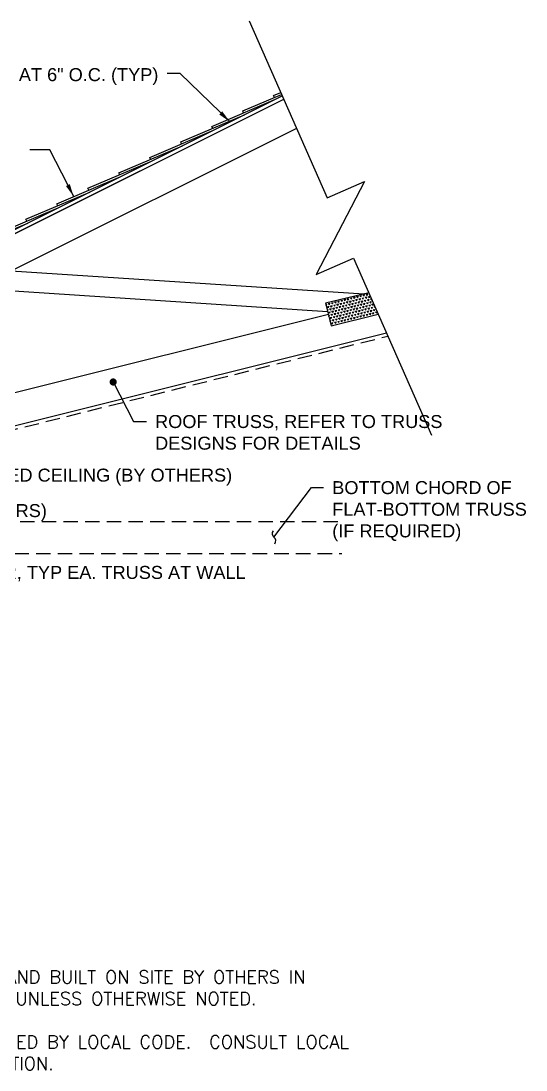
# Model space of a CAD drawing. Header units: inches. Extents: x -1316 to 22433, y -200 to 8737.
# Drawn here: x 121.8 to 209.3, y -111.7 to 70.1 of the extents above; entities that cross this region are included whole.
import ezdxf

# ---------------------------------------------------------------- set-up
doc = ezdxf.new("R2010")
doc.units = ezdxf.units.IN
doc.header["$LTSCALE"] = 10
doc.header["$MEASUREMENT"] = 0
doc.linetypes.add('HIDDEN', pattern=[0.375, 0.25, -0.125])
doc.layers.get('0').update_dxf_attribs({"linetype": 'CONTINUOUS'})
for name, color, linetype in [('A-BLUE', 5, 'CONTINUOUS'), ('S-HATCH', 5, 'CONTINUOUS'), ('S-PLATE', 190, 'CONTINUOUS'), ('S-ROOF', 2, 'CONTINUOUS'), ('S-TXT', 222, 'CONTINUOUS')]:
    doc.layers.add(name, color=color, linetype=linetype)
doc.styles.add('style1', font='arial.ttf')
doc.dimstyles.new('1-2', dxfattribs={"dimtxt": 2.25, "dimasz": 2.25, "dimexe": 0.18, "dimexo": 1.5, "dimgap": 1.5, "dimtad": 0, "dimdec": 4, "dimrnd": 0.0625, "dimzin": 0, "dimdsep": 46, "dimlunit": 4, "dimtxsty": 'style1', "dimcen": 0.09, "dimazin": 0, "dimtfac": 1, "dimtdec": 4, "dimtofl": 0, "dimtmove": 0, "dimatfit": 0, "dimfxl": 1, "dimtolj": 1, "dimtzin": 0, "dimarcsym": 0})

# ---------------------------------------------------------------- blocks, each defined once
blk = doc.blocks.new('NP SHINGLES')
for p, q in [((149.81, 75.74), (156.54, 78.6)), ((155.17, 78.43), (156.39, 78.94)), ((155.34, 78.09), (155.17, 78.43)), ((144.44, 73.06), (155.51, 77.76)), ((139.07, 70.38), (150.14, 75.07)), ((149.97, 75.41), (149.81, 75.74)), ((144.61, 72.72), (144.44, 73.06)), ((133.71, 67.69), (144.78, 72.39)), ((128.34, 65.01), (139.41, 69.7)), ((139.24, 70.04), (139.07, 70.38)), ((133.87, 67.36), (133.71, 67.69)), ((122.97, 62.33), (134.04, 67.02)), ((117.61, 59.64), (128.68, 64.34)), ((128.51, 64.67), (128.34, 65.01)), ((123.14, 61.99), (122.97, 62.33)), ((112.25, 56.96), (123.32, 61.66)), ((106.89, 54.28), (117.96, 58.98)), ((117.78, 59.31), (117.61, 59.64)), ((112.42, 56.63), (112.25, 56.96)), ((101.52, 51.6), (112.59, 56.3)), ((96.16, 48.92), (107.23, 53.62)), ((107.05, 53.95), (106.89, 54.28)), ((90.8, 46.24), (101.87, 50.93)), ((101.69, 51.27), (101.52, 51.6)), ((85.44, 43.56), (96.51, 48.25)), ((96.33, 48.58), (96.16, 48.92)), ((80.08, 40.88), (91.14, 45.57)), ((90.97, 45.9), (90.8, 46.24)), ((74.71, 38.19), (85.78, 42.89)), ((85.61, 43.22), (85.44, 43.56)), ((69.35, 35.51), (80.42, 40.21)), ((80.24, 40.54), (80.08, 40.88)), ((74.88, 37.86), (74.71, 38.19)), ((63.99, 32.83), (75.06, 37.53)), ((58.62, 30.15), (69.69, 34.85)), ((69.52, 35.18), (69.35, 35.51)), ((64.16, 32.5), (63.99, 32.83)), ((53.26, 27.47), (64.32, 32.16)), ((47.89, 24.78), (58.96, 29.48)), ((58.79, 29.81), (58.62, 30.15)), ((53.42, 27.13), (53.26, 27.47)), ((42.52, 22.1), (53.59, 26.8)), ((37.16, 19.42), (48.22, 24.11)), ((48.06, 24.45), (47.89, 24.78)), ((42.69, 21.76), (42.52, 22.1)), ((31.79, 16.73), (42.86, 21.43)), ((26.42, 14.05), (37.49, 18.75)), ((37.32, 19.08), (37.16, 19.42)), ((31.96, 16.4), (31.79, 16.73)), ((21.06, 11.37), (32.12, 16.06)), ((15.69, 8.68), (26.76, 13.38)), ((26.59, 13.71), (26.42, 14.05)), ((21.22, 11.03), (21.06, 11.37)), ((10.32, 6), (21.39, 10.7)), ((4.96, 3.32), (16.02, 8.01)), ((15.86, 8.35), (15.69, 8.68)), ((10.49, 5.66), (10.32, 6)), ((-0.41, 0.63), (10.66, 5.33)), ((5.12, 2.98), (4.96, 3.32)), ((-0.24, 0.3), (-0.41, 0.63))]:
    blk.add_line(p, q)
blk = doc.blocks.new('EH 1200 ROOF DETAIL')
at = {"layer": 'S-HATCH'}
h = blk.add_hatch(dxfattribs=at)
h.set_pattern_fill('TRIANG', color=256, scale=1.5, angle=13.8229017, style=0)
h.set_pattern_definition([(73.8229, (130.4804, 95.73526), (-0.3894928, 0.4058345), [0.28125, -0.28125]), (133.8229, (130.4804, 95.73526), (-0.5462094, -0.1343934), [0.28125, -0.28125]), (13.8229, (130.28567, 95.93817), (0.1567166, 0.540228), [0.28125, -0.28125])])
h.paths.add_polyline_path([(149.0079, 41.47292), (147.37391, 45.19018), (139.88472, 43.34748), (140.84041, 39.46333)])
at = {"layer": 'A-BLUE'}
blk.add_lwpolyline([(126.67267, 92.28462), (140.1535, 61.61632), (146.63224, 64.46417), (138.26878, 48.31725), (144.74752, 51.16511), (158.22835, 20.4968)], dxfattribs=at)
at = {"layer": 'S-HATCH', "linetype": 'HIDDEN'}
for points in [[(19.49999, 5.5), (142.71554, 5.5)], [(3.49999, 0), (142.71554, 0)]]:
    blk.add_lwpolyline(points, dxfattribs=at)
at = {"layer": 'S-PLATE'}
for p, q in [((147.37391, 45.19018), (139.88472, 43.34748)), ((139.88472, 43.34748), (140.84041, 39.46333)), ((140.84041, 39.46333), (149.0079, 41.47292))]:
    blk.add_line(p, q, dxfattribs=at)
at = {"layer": 'S-ROOF'}
for p, q in [((-24.27895, 0.9585), (132.38112, 79.29815)), ((-23.99937, 0.39934), (132.63646, 78.71726))]:
    blk.add_line(p, q, dxfattribs=at)
at = {"layer": 'S-ROOF', "color": 5, "linetype": 'HIDDEN'}
blk.add_line((4.125, 1.01201), (150.68721, 37.65257), dxfattribs=at)
at = {"layer": 'S-ROOF'}
for points in [[(79.98527, 46.24248), (-22.49937, -4.99984), (-22.49937, 1.14934), (132.63646, 78.71726)], [(134.85242, 73.67605), (85.36365, 48.93167)], [(85.36365, 48.93167), (85.42066, 48.96017), (146.52204, 44.98058)], [(140.24531, 41.88197), (82.31747, 45.65487), (82.31747, 46.02429)], [(140.36732, 41.3861), (84.24646, 27.35589)], [(76.48532, 25.4156), (0.17771, 6.3387), (-22.49937, -4.99984), (150.43206, 38.23302)]]:
    blk.add_lwpolyline(points, dxfattribs=at)
at = {"layer": 'S-HATCH'}
blk.add_blockref('NP SHINGLES', (-24.27895, 0.9585), dxfattribs=at)
at = {"layer": 'S-TXT', "char_height": 2.25, "style": 'style1'}
for s, insert, attachment_point in [('8d RING SHANK NAILS AT 6" O.C. (TYP)', (110.93151, 81.18104), 9), ('ROOF TRUSS, REFER TO TRUSS\\PDESIGNS FOR DETAILS', (110.35852, 23.97732), 1), ('\\A1;FINISHED CEILING (BY OTHERS)', (74.4703, 14.68826), 1), ('BOTTOM CHORD OF\\PFLAT-BOTTOM TRUSS\\P(IF REQUIRED)', (141.03775, 12.52444), 1), ('\\A1;INSULATION (BY OTHERS)', (51.63356, 8.54016), 1), ('INVERTED SIMPSON THAI222 TRUSS HANGER, TYP EA. TRUSS AT WALL', (16.02655, -2.17894), 1)]:
    blk.add_mtext(s, dxfattribs=dict(at, insert=insert, attachment_point=attachment_point))
at = {"layer": 'S-TXT', "annotation_type": 0, "has_hookline": 1}
for points, hookline_direction, text_width in [([(123.34268, 74.77963), (114.68151, 83.18104), (112.43151, 83.18104)], 1, 58.68878), ([(96.26971, 61.84377), (92.14615, 69.95696), (88.64615, 69.95696)], 1, 67.93281), ([(2.48612, 3.38621), (12.69227, -4.17894), (14.52655, -4.17894)], 0, 109.62995)]:
    blk.add_leader(points, dimstyle='1-2', dxfattribs=dict(at, hookline_direction=hookline_direction, text_width=text_width))
at = {"layer": 'S-TXT', "annotation_type": 0, "has_hookline": 1, "hookline_direction": 0}
for points, override, text_width in [([(103.10753, 29.70822), (106.63885, 22.85232), (108.85852, 22.85232)], {"dimasz": 1.25, "dimgap": 1.5, "dimtad": 0, "dimldrblk": 'DOT'}, 49.3588), ([(68.99626, 17.22983), (72.34097, 13.56326), (72.9703, 13.56326)], {"dimgap": 1.5, "dimtad": 0}, 48.87841), ([(44.13971, 14.57032), (48.75655, 7.41516), (50.13356, 7.41516)], {"dimgap": 1.5, "dimtad": 0}, 39.5868), ([(130.93356, 2.78754), (137.47207, 11.39944), (139.53775, 11.39944)], {"dimgap": 1.5, "dimtad": 0, "dimldrblk": 'Integral'}, 33.28035)]:
    blk.add_leader(points, dimstyle='1-2', override=override, dxfattribs=dict(at, text_width=text_width))
blk = doc.blocks.new('*U679')
blk.add_blockref('EH 1200 ROOF DETAIL', (0, 0))

msp = doc.modelspace()

# ---------------------------------------------------------------- block references
msp.add_blockref('*U679', (34.69015, -22.14582))

# ---------------------------------------------------------------- texts
at = {"layer": 'S-TXT', "insert": (48.816, -89.8623, 0.01563), "char_height": 2.75, "width": 146.2475539, "attachment_point": 1, "style": 'style1'}
msp.add_mtext('\\pi-5.5,l5.5;{\\Fromand|c0;\\LGENERAL NOTES:\\l\\P\\Fromans|c0;\\H0.8182x;1. FOUNDATION TO BE DESIGNED, SUPPLIED,  AND BUILT ON SITE BY OTHERS IN ACCORDANCE WITH ALL APPLICABLE CODES UNLESS OTHERWISE NOTED.\\P\\pi0,l0;\\P\\pi-5.5,l5.5;2. INTERIOR VAPOR RETARDANT MAY BE REQUIRED BY LOCAL CODE.  CONSULT LOCAL BUILDING DEPARTMENT FOR MORE INFORMATION.}', dxfattribs=at)

doc.saveas('drawing.dxf')
